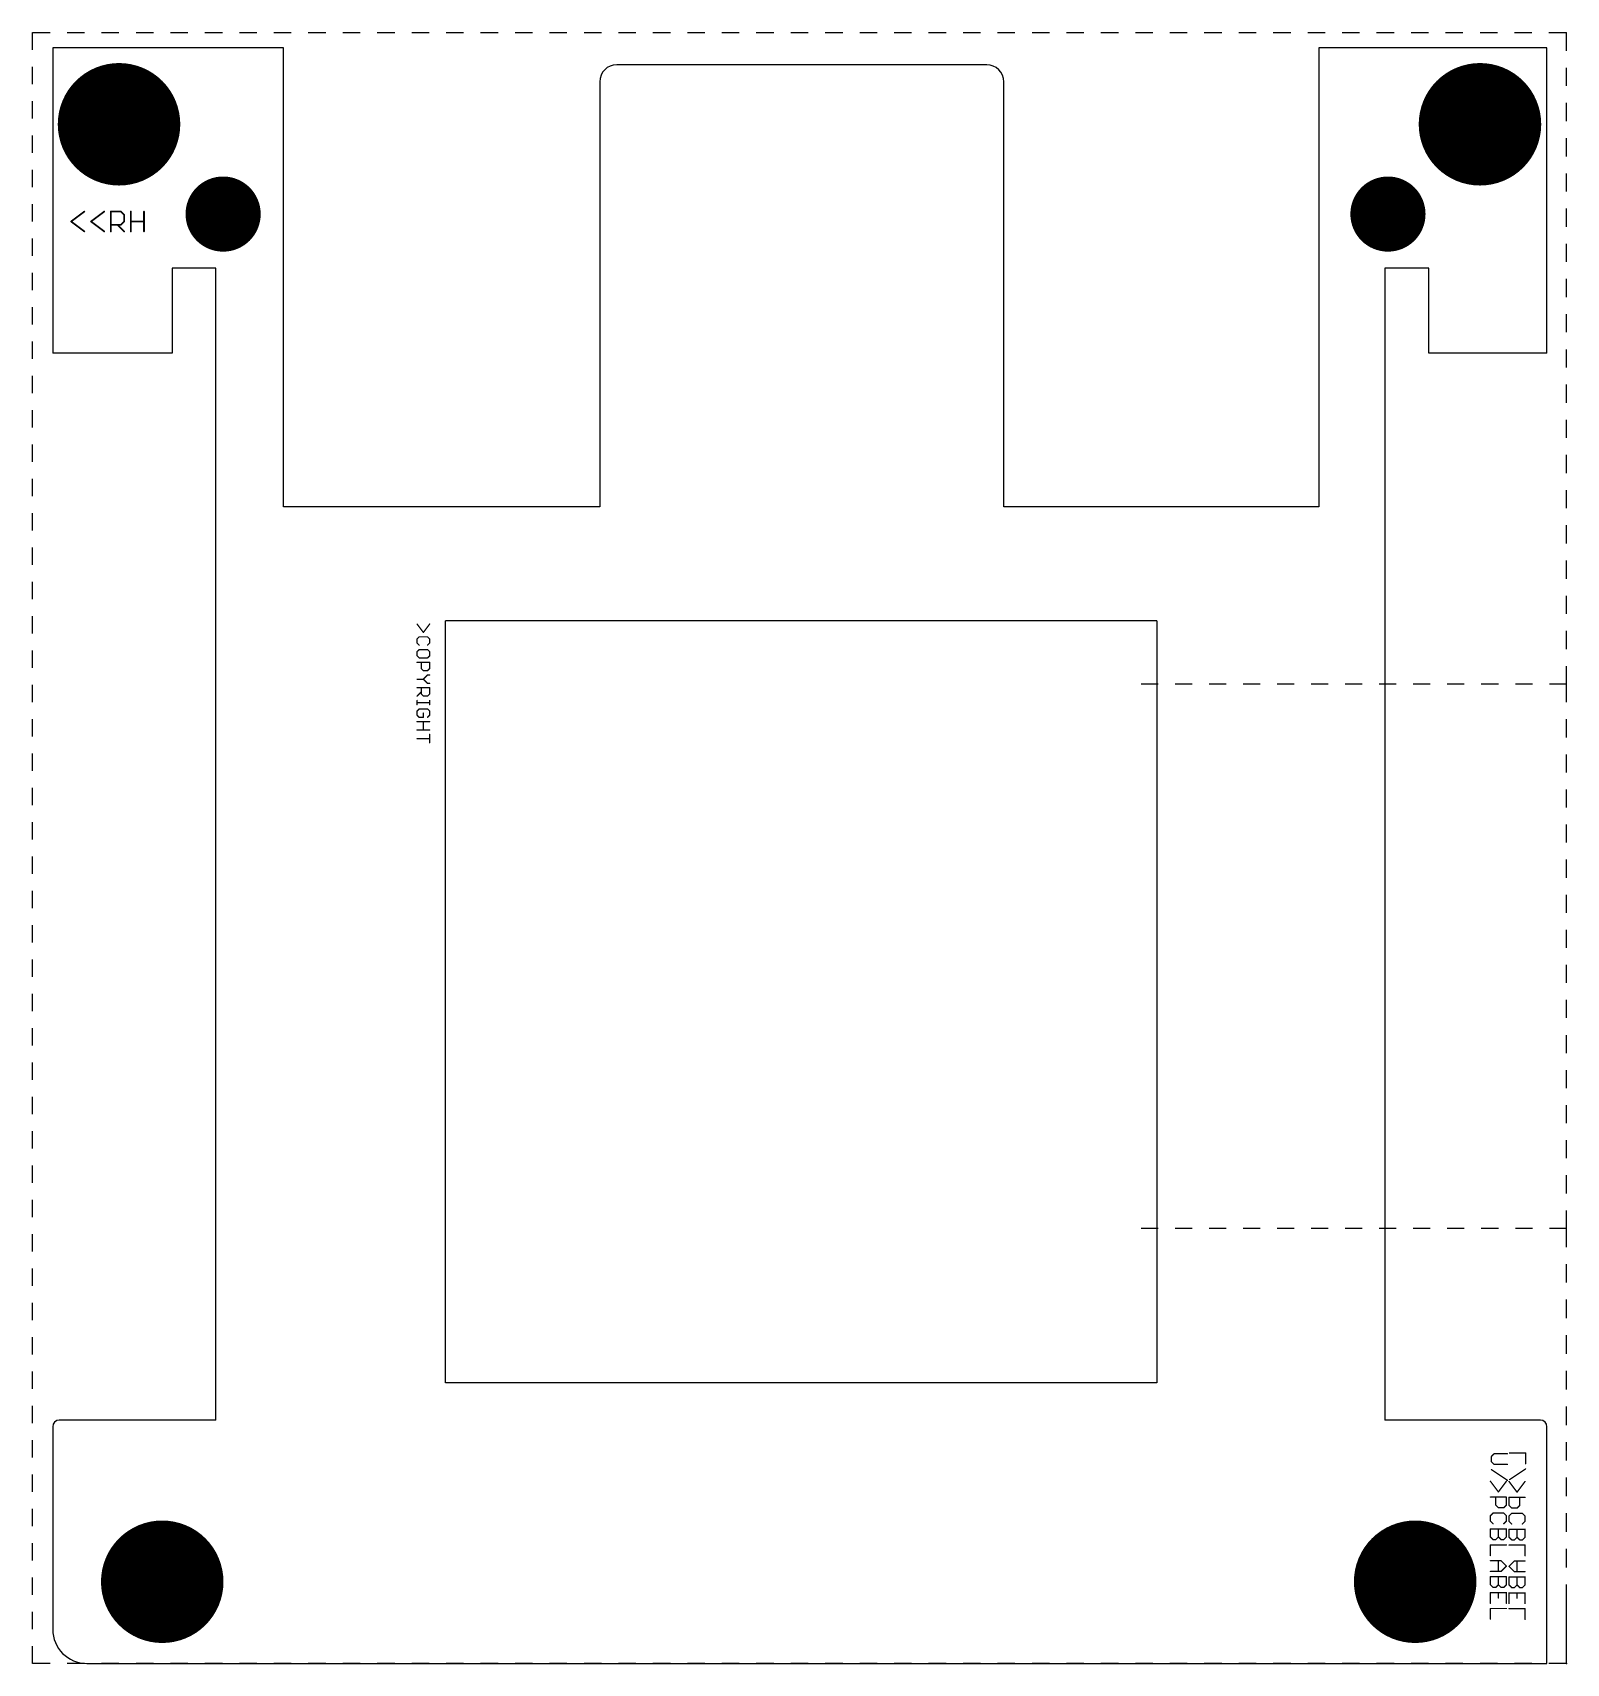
# Model space of a CAD drawing. Extents: x 0 to 90.2, y 0 to 95.9.
import ezdxf

# ---------------------------------------------------------------- set-up
doc = ezdxf.new("R2010")
doc.units = 0
for name, color, linetype in [('17', 82, 'CONTINUOUS'), ('20', 7, 'CONTINUOUS'), ('21', 253, 'CONTINUOUS'), ('22', 253, 'CONTINUOUS'), ('23', 7, 'CONTINUOUS'), ('29', 253, 'CONTINUOUS'), ('30', 253, 'CONTINUOUS'), ('44', 253, 'CONTINUOUS'), ('48', 253, 'CONTINUOUS')]:
    doc.layers.add(name, color=color, linetype=linetype)

# ---------------------------------------------------------------- blocks, each defined once
blk = doc.blocks.new('ROUNDP')
at = {"const_width": 0.5}
blk.add_lwpolyline([(0, -0.25, 1), (0, 0.25, 1), (0, -0.25)], format="xyb", dxfattribs=at)

msp = doc.modelspace()

# ---------------------------------------------------------------- linework, layer by layer
at = {"layer": '20'}
for p, q in [((1.18, 95), (1.18, 77.0445)), ((14.745, 95), (1.18, 95)), ((14.745, 68), (14.745, 95)), ((89.03, 95), (75.615, 95)), ((75.615, 95), (75.615, 68)), ((89.03, 78.284), (89.03, 95)), ((56.089, 94), (34.3411, 94)), ((33.3411, 93), (33.3411, 68)), ((57.089, 68), (57.089, 93)), ((10.771, 82.0445), (8.196, 82.0445)), ((8.196, 82.0445), (8.196, 77.0445)), ((10.771, 14.3065), (10.771, 82.0445)), ((82.0792, 82.0445), (79.5042, 82.0445)), ((79.5042, 82.0445), (79.5042, 14.3065)), ((82.0792, 77.0445), (82.0792, 82.0445)), ((89.03, 77.0445), (89.03, 78.284)), ((8.196, 77.0445), (1.18, 77.0445)), ((89.03, 77.0445), (82.0792, 77.0445)), ((33.3411, 68), (14.745, 68)), ((75.615, 68), (57.089, 68)), ((66.089, 61.2954), (24.271, 61.2954)), ((24.271, 16.5), (24.271, 61.2954)), ((66.089, 61.2954), (66.089, 16.5)), ((66.089, 16.5), (24.271, 16.5)), ((1.18, 13.9186), (1.18, 2)), ((10.771, 14.3065), (1.5679, 14.3065)), ((88.6418, 14.3065), (79.5042, 14.3065)), ((89.0297, 0), (89.0297, 13.9186)), ((3.18, 0), (89.0297, 0))]:
    msp.add_line(p, q, dxfattribs=at)
for centre, radius, start, end in [((34.3411, 93), 1, 90, 180), ((56.089, 93), 1, 0, 90), ((1.5679, 13.9186), 0.3879, 90, 180), ((88.6418, 13.9186), 0.3879, 0, 90), ((3.18, 2), 2, 180, 270)]:
    msp.add_arc(centre, radius, start, end, dxfattribs=at)
at = {"layer": '21'}
for points, const_width in [([(3.0404, 85.3682), (2.2608, 84.7835)], 0.1016), ([(4.2098, 85.3682), (3.4302, 84.7835)], 0.1016), ([(4.5996, 84.1988), (4.5996, 85.3682)], 0.1016), ([(4.5996, 85.3682), (5.1843, 85.3682)], 0.1016), ([(5.1843, 85.3682), (5.3792, 85.1733)], 0.1016), ([(5.769, 84.1988), (5.769, 85.3682)], 0.1016), ([(6.5486, 85.3682), (6.5486, 84.1988)], 0.1016), ([(2.2608, 84.7835), (3.0404, 84.1988)], 0.1016), ([(3.4302, 84.7835), (4.2098, 84.1988)], 0.1016), ([(5.1843, 84.5886), (4.5996, 84.5886)], 0.1016), ([(4.9894, 84.5886), (5.3792, 84.1988)], 0.1016), ([(5.3792, 84.7835), (5.1843, 84.5886)], 0.1016), ([(5.3792, 85.1733), (5.3792, 84.7835)], 0.1016), ([(5.769, 84.7835), (6.5486, 84.7835)], 0.1016), ([(22.9727, 60.6192), (22.6041, 61.1106)], 0.0762), ([(23.3413, 61.1106), (22.9727, 60.6192)], 0.0762), ([(22.727, 60.3622), (22.6041, 60.2394)], 0.0762), ([(22.6041, 60.2394), (22.6041, 59.9936)], 0.0762), ([(22.6041, 59.9936), (22.727, 59.8708)], 0.0762), ([(22.727, 59.6138), (22.6041, 59.491)], 0.0762), ([(22.6041, 59.491), (22.6041, 59.2452)], 0.0762), ([(23.2185, 60.3622), (22.727, 60.3622)], 0.0762), ([(23.2185, 59.6138), (22.727, 59.6138)], 0.0762), ([(23.3413, 60.2394), (23.2185, 60.3622)], 0.0762), ([(23.2185, 59.8708), (23.3413, 59.9936)], 0.0762), ([(23.3413, 59.491), (23.2185, 59.6138)], 0.0762), ([(23.3413, 59.9936), (23.3413, 60.2394)], 0.0762), ([(23.3413, 59.2452), (23.3413, 59.491)], 0.0762), ([(22.6041, 59.2452), (22.727, 59.1223)], 0.0762), ([(22.6041, 58.8654), (23.3413, 58.8654)], 0.0762), ([(22.727, 59.1223), (23.2185, 59.1223)], 0.0762), ([(22.8498, 58.4968), (22.8498, 58.8654)], 0.0762), ([(22.9727, 58.3739), (22.8498, 58.4968)], 0.0762), ([(23.2185, 59.1223), (23.3413, 59.2452)], 0.0762), ([(23.3413, 58.4968), (23.2185, 58.3739)], 0.0762), ([(23.3413, 58.8654), (23.3413, 58.4968)], 0.0762), ([(22.9727, 57.8712), (22.6041, 57.8712)], 0.0762), ([(23.2185, 58.3739), (22.9727, 58.3739)], 0.0762), ([(23.2185, 58.117), (22.9727, 57.8712)], 0.0762), ([(22.9727, 57.8712), (23.2185, 57.6255)], 0.0762), ([(23.3413, 58.117), (23.2185, 58.117)], 0.0762), ([(23.2185, 57.6255), (23.3413, 57.6255)], 0.0762), ([(22.6041, 57.3686), (23.3413, 57.3686)], 0.0762), ([(22.8498, 57.1228), (22.6041, 56.8771)], 0.0762), ([(22.6041, 56.6202), (22.6041, 56.3744)], 0.0762), ([(22.8498, 57), (22.8498, 57.3686)], 0.0762), ([(22.9727, 56.8771), (22.8498, 57)], 0.0762), ([(23.2185, 56.8771), (22.9727, 56.8771)], 0.0762), ([(23.3413, 57), (23.2185, 56.8771)], 0.0762), ([(23.3413, 57.3686), (23.3413, 57)], 0.0762), ([(23.3413, 56.6202), (23.3413, 56.3744)], 0.0762), ([(22.6041, 56.4973), (23.3413, 56.4973)], 0.0762), ([(22.727, 56.1212), (22.6041, 55.9983)], 0.0762), ([(22.6041, 55.9983), (22.6041, 55.7526)], 0.0762), ([(22.6041, 55.7526), (22.727, 55.6297)], 0.0762), ([(23.2185, 56.1212), (22.727, 56.1212)], 0.0762), ([(22.727, 55.6297), (22.9727, 55.6297)], 0.0762), ([(22.9727, 55.6297), (22.9727, 55.8755)], 0.0762), ([(23.3413, 55.9983), (23.2185, 56.1212)], 0.0762), ([(23.2185, 55.6297), (23.3413, 55.7526)], 0.0762), ([(23.3413, 55.7526), (23.3413, 55.9983)], 0.0762), ([(22.6041, 55.3728), (23.3413, 55.3728)], 0.0762), ([(23.3413, 54.8813), (22.6041, 54.8813)], 0.0762), ([(22.9727, 55.3728), (22.9727, 54.8813)], 0.0762), ([(23.3413, 54.6244), (23.3413, 54.1329)], 0.0762), ([(22.6041, 54.3786), (23.3413, 54.3786)], 0.0762), ([(85.9224, 12.3269), (85.7656, 12.1701)], 0.0762), ([(85.7656, 12.1701), (85.7656, 11.8566)], 0.0762), ([(85.7656, 11.8566), (85.9224, 11.6998)], 0.0762), ([(86.7062, 12.3269), (85.9224, 12.3269)], 0.0762), ([(85.9224, 11.6998), (86.7062, 11.6998)], 0.0762), ([(86.1734, 10.0836), (85.7031, 10.7107)], 0.0762), ([(85.7656, 11.3914), (86.7062, 10.7643)], 0.0762), ([(86.6437, 10.7107), (86.1734, 10.0836)], 0.0762), ([(85.7031, 9.7751), (86.6437, 9.7751)], 0.0762), ([(86.0166, 9.3048), (86.0166, 9.7751)], 0.0762), ([(86.6437, 9.7751), (86.6437, 9.3048)], 0.0762), ([(85.8599, 8.8396), (85.7031, 8.6828)], 0.0762), ([(85.7031, 8.6828), (85.7031, 8.3693)], 0.0762), ([(86.4869, 8.8396), (85.8599, 8.8396)], 0.0762), ([(86.1734, 9.1481), (86.0166, 9.3048)], 0.0762), ([(86.4869, 9.1481), (86.1734, 9.1481)], 0.0762), ([(86.6437, 9.3048), (86.4869, 9.1481)], 0.0762), ([(86.6437, 8.6828), (86.4869, 8.8396)], 0.0762), ([(86.6437, 8.3693), (86.6437, 8.6828)], 0.0762), ([(85.7031, 8.3693), (85.8599, 8.2125)], 0.0762), ([(85.7031, 7.9041), (86.6437, 7.9041)], 0.0762), ([(85.7031, 7.4338), (85.7031, 7.9041)], 0.0762), ([(86.1734, 7.9041), (86.1734, 7.4338)], 0.0762), ([(86.4869, 8.2125), (86.6437, 8.3693)], 0.0762), ([(86.6437, 7.9041), (86.6437, 7.4338)], 0.0762), ([(85.8599, 7.277), (85.7031, 7.4338)], 0.0762), ([(86.6437, 6.9686), (85.7031, 6.9686)], 0.0762), ([(85.7031, 6.9686), (85.7031, 6.3415)], 0.0762), ([(86.0166, 7.277), (85.8599, 7.277)], 0.0762), ([(86.1734, 7.4338), (86.0166, 7.277)], 0.0762), ([(86.3302, 7.277), (86.1734, 7.4338)], 0.0762), ([(86.4869, 7.277), (86.3302, 7.277)], 0.0762), ([(86.6437, 7.4338), (86.4869, 7.277)], 0.0762), ([(85.7031, 6.0331), (86.3302, 6.0331)], 0.0762), ([(86.1734, 6.0331), (86.1734, 5.406)], 0.0762), ([(86.3302, 6.0331), (86.6437, 5.7195)], 0.0762), ([(86.6437, 5.7195), (86.3302, 5.406)], 0.0762), ([(86.3302, 5.406), (85.7031, 5.406)], 0.0762), ([(85.7031, 5.0975), (86.6437, 5.0975)], 0.0762), ([(85.7031, 4.6272), (85.7031, 5.0975)], 0.0762), ([(86.1734, 5.0975), (86.1734, 4.6272)], 0.0762), ([(86.6437, 5.0975), (86.6437, 4.6272)], 0.0762), ([(85.8599, 4.4705), (85.7031, 4.6272)], 0.0762), ([(86.6437, 4.162), (85.7031, 4.162)], 0.0762), ([(85.7031, 4.162), (85.7031, 3.535)], 0.0762), ([(86.0166, 4.4705), (85.8599, 4.4705)], 0.0762), ([(86.1734, 4.6272), (86.0166, 4.4705)], 0.0762), ([(86.3302, 4.4705), (86.1734, 4.6272)], 0.0762), ([(86.1734, 4.162), (86.1734, 3.8485)], 0.0762), ([(86.4869, 4.4705), (86.3302, 4.4705)], 0.0762), ([(86.6437, 4.6272), (86.4869, 4.4705)], 0.0762), ([(86.6437, 3.535), (86.6437, 4.162)], 0.0762), ([(86.6437, 3.2265), (85.7031, 3.2265)], 0.0762), ([(85.7031, 3.2265), (85.7031, 2.5994)], 0.0762)]:
    msp.add_lwpolyline(points, dxfattribs=dict(at, const_width=const_width))
for points, const_width in [([(3.0556, 85.3479, 1), (3.0252, 85.3885)], 0.0508), ([(4.225, 85.3479, 1), (4.1946, 85.3885)], 0.0508), ([(4.625, 85.3682, 1), (4.5742, 85.3682)], 0.0508), ([(4.5996, 85.3936, 1), (4.5996, 85.3428)], 0.0508), ([(5.2023, 85.3862, 1), (5.1663, 85.3502)], 0.0508), ([(5.1843, 85.3428, 1), (5.1843, 85.3936)], 0.0508), ([(5.7944, 85.3682, 1), (5.7436, 85.3682)], 0.0508), ([(6.574, 85.3682, 1), (6.5232, 85.3682)], 0.0508), ([(2.276, 84.8038, 1), (2.2456, 84.7632)], 0.0508), ([(2.2456, 84.8038, 1), (2.276, 84.7632)], 0.0508), ([(3.4454, 84.8038, 1), (3.415, 84.7632)], 0.0508), ([(3.415, 84.8038, 1), (3.4454, 84.7632)], 0.0508), ([(4.5996, 84.614, 1), (4.5996, 84.5632)], 0.0508), ([(5.0074, 84.6066, 1), (4.9714, 84.5706)], 0.0508), ([(5.1663, 84.6066, 1), (5.2023, 84.5706)], 0.0508), ([(5.1843, 84.5632, 1), (5.1843, 84.614)], 0.0508), ([(5.4046, 85.1733, 1), (5.3538, 85.1733)], 0.0508), ([(5.3538, 84.7835, 1), (5.4046, 84.7835)], 0.0508), ([(5.3612, 85.1553, 1), (5.3972, 85.1913)], 0.0508), ([(5.3972, 84.7655, 1), (5.3612, 84.8015)], 0.0508), ([(5.769, 84.8089, 1), (5.769, 84.7581)], 0.0508), ([(6.5486, 84.7581, 1), (6.5486, 84.8089)], 0.0508), ([(3.0252, 84.1785, 1), (3.0556, 84.2191)], 0.0508), ([(4.1946, 84.1785, 1), (4.225, 84.2191)], 0.0508), ([(4.5742, 84.1988, 1), (4.625, 84.1988)], 0.0508), ([(5.3612, 84.1808, 1), (5.3972, 84.2168)], 0.0508), ([(5.7436, 84.1988, 1), (5.7944, 84.1988)], 0.0508), ([(6.5232, 84.1988, 1), (6.574, 84.1988)], 0.0508), ([(22.6193, 61.1221, 1), (22.5889, 61.0992)], 0.0381), ([(22.9575, 60.6306, 1), (22.988, 60.6077)], 0.0381), ([(22.9575, 60.6077, 1), (22.988, 60.6306)], 0.0381), ([(23.3566, 61.0992, 1), (23.3261, 61.1221)], 0.0381), ([(22.5906, 60.2528, 1), (22.6176, 60.2259)], 0.0381), ([(22.6176, 60.0071, 1), (22.5906, 59.9802)], 0.0381), ([(22.5906, 59.5044, 1), (22.6176, 59.4775)], 0.0381), ([(22.6232, 60.2394, 1), (22.5851, 60.2394)], 0.0381), ([(22.5851, 59.9936, 1), (22.6232, 59.9936)], 0.0381), ([(22.6232, 59.491, 1), (22.5851, 59.491)], 0.0381), ([(22.727, 60.3813, 1), (22.727, 60.3432)], 0.0381), ([(22.727, 59.6329, 1), (22.727, 59.5948)], 0.0381), ([(22.7404, 60.3488, 1), (22.7135, 60.3757)], 0.0381), ([(22.7135, 59.8573, 1), (22.7404, 59.8842)], 0.0381), ([(22.7404, 59.6003, 1), (22.7135, 59.6273)], 0.0381), ([(23.2319, 59.6273, 1), (23.205, 59.6003)], 0.0381), ([(23.2319, 60.3757, 1), (23.205, 60.3488)], 0.0381), ([(23.205, 59.8842, 1), (23.2319, 59.8573)], 0.0381), ([(23.2185, 60.3432, 1), (23.2185, 60.3813)], 0.0381), ([(23.2185, 59.5948, 1), (23.2185, 59.6329)], 0.0381), ([(23.3604, 60.2394, 1), (23.3223, 60.2394)], 0.0381), ([(23.3223, 59.9936, 1), (23.3604, 59.9936)], 0.0381), ([(23.3604, 59.491, 1), (23.3223, 59.491)], 0.0381), ([(23.3279, 60.2259, 1), (23.3548, 60.2528)], 0.0381), ([(23.3548, 59.9802, 1), (23.3279, 60.0071)], 0.0381), ([(23.3279, 59.4775, 1), (23.3548, 59.5044)], 0.0381), ([(22.6176, 59.2587, 1), (22.5906, 59.2317)], 0.0381), ([(22.6041, 58.8845, 1), (22.6041, 58.8464)], 0.0381), ([(22.5851, 59.2452, 1), (22.6232, 59.2452)], 0.0381), ([(22.727, 59.1414, 1), (22.727, 59.1033)], 0.0381), ([(22.7135, 59.1089, 1), (22.7404, 59.1358)], 0.0381), ([(22.8689, 58.8654, 1), (22.8308, 58.8654)], 0.0381), ([(22.8633, 58.5103, 1), (22.8364, 58.4833)], 0.0381), ([(22.8308, 58.4968, 1), (22.8689, 58.4968)], 0.0381), ([(23.205, 59.1358, 1), (23.2319, 59.1089)], 0.0381), ([(23.2185, 59.1033, 1), (23.2185, 59.1414)], 0.0381), ([(23.3223, 59.2452, 1), (23.3604, 59.2452)], 0.0381), ([(23.3604, 58.8654, 1), (23.3223, 58.8654)], 0.0381), ([(23.3223, 58.4968, 1), (23.3604, 58.4968)], 0.0381), ([(23.3548, 59.2317, 1), (23.3279, 59.2587)], 0.0381), ([(23.3548, 58.4833, 1), (23.3279, 58.5103)], 0.0381), ([(23.3413, 58.8464, 1), (23.3413, 58.8845)], 0.0381), ([(22.6041, 57.8903, 1), (22.6041, 57.8522)], 0.0381), ([(22.9727, 58.393, 1), (22.9727, 58.3549)], 0.0381), ([(22.9862, 57.8847, 1), (22.9592, 57.8578)], 0.0381), ([(22.9592, 57.8847, 1), (22.9862, 57.8578)], 0.0381), ([(22.9592, 58.3604, 1), (22.9862, 58.3874)], 0.0381), ([(22.9727, 57.8522, 1), (22.9727, 57.8903)], 0.0381), ([(23.205, 58.3874, 1), (23.2319, 58.3604)], 0.0381), ([(23.2185, 58.136, 1), (23.2185, 58.0979)], 0.0381), ([(23.2185, 57.6446, 1), (23.2185, 57.6065)], 0.0381), ([(23.2319, 58.1035, 1), (23.205, 58.1305)], 0.0381), ([(23.205, 57.612, 1), (23.2319, 57.639)], 0.0381), ([(23.2185, 58.3549, 1), (23.2185, 58.393)], 0.0381), ([(23.3413, 58.0979, 1), (23.3413, 58.136)], 0.0381), ([(23.3413, 57.6065, 1), (23.3413, 57.6446)], 0.0381), ([(22.6041, 57.3876, 1), (22.6041, 57.3495)], 0.0381), ([(22.5906, 56.8906, 1), (22.6176, 56.8636)], 0.0381), ([(22.6232, 56.6202, 1), (22.5851, 56.6202)], 0.0381), ([(22.8689, 57.3686, 1), (22.8308, 57.3686)], 0.0381), ([(22.8308, 57, 1), (22.8689, 57)], 0.0381), ([(22.8633, 57.0134, 1), (22.8364, 56.9865)], 0.0381), ([(22.8633, 57.1094, 1), (22.8364, 57.1363)], 0.0381), ([(22.9727, 56.8961, 1), (22.9727, 56.858)], 0.0381), ([(22.9592, 56.8636, 1), (22.9862, 56.8906)], 0.0381), ([(23.205, 56.8906, 1), (23.2319, 56.8636)], 0.0381), ([(23.2185, 56.858, 1), (23.2185, 56.8961)], 0.0381), ([(23.3604, 57.3686, 1), (23.3223, 57.3686)], 0.0381), ([(23.3223, 57, 1), (23.3604, 57)], 0.0381), ([(23.3604, 56.6202, 1), (23.3223, 56.6202)], 0.0381), ([(23.3548, 56.9865, 1), (23.3279, 57.0134)], 0.0381), ([(23.3413, 57.3495, 1), (23.3413, 57.3876)], 0.0381), ([(22.6041, 56.5163, 1), (22.6041, 56.4782)], 0.0381), ([(22.5906, 56.0118, 1), (22.6176, 55.9849)], 0.0381), ([(22.6176, 55.7661, 1), (22.5906, 55.7391)], 0.0381), ([(22.5851, 56.3744, 1), (22.6232, 56.3744)], 0.0381), ([(22.6232, 55.9983, 1), (22.5851, 55.9983)], 0.0381), ([(22.5851, 55.7526, 1), (22.6232, 55.7526)], 0.0381), ([(22.727, 56.1403, 1), (22.727, 56.1022)], 0.0381), ([(22.727, 55.6488, 1), (22.727, 55.6107)], 0.0381), ([(22.7404, 56.1077, 1), (22.7135, 56.1347)], 0.0381), ([(22.7135, 55.6163, 1), (22.7404, 55.6432)], 0.0381), ([(22.9918, 55.8755, 1), (22.9537, 55.8755)], 0.0381), ([(22.9537, 55.6297, 1), (22.9918, 55.6297)], 0.0381), ([(22.9727, 55.6107, 1), (22.9727, 55.6488)], 0.0381), ([(23.2319, 56.1347, 1), (23.205, 56.1077)], 0.0381), ([(23.205, 55.6432, 1), (23.2319, 55.6163)], 0.0381), ([(23.2185, 56.1022, 1), (23.2185, 56.1403)], 0.0381), ([(23.3223, 56.3744, 1), (23.3604, 56.3744)], 0.0381), ([(23.3604, 55.9983, 1), (23.3223, 55.9983)], 0.0381), ([(23.3223, 55.7526, 1), (23.3604, 55.7526)], 0.0381), ([(23.3279, 55.9849, 1), (23.3548, 56.0118)], 0.0381), ([(23.3548, 55.7391, 1), (23.3279, 55.7661)], 0.0381), ([(23.3413, 56.4782, 1), (23.3413, 56.5163)], 0.0381), ([(22.6041, 55.3918, 1), (22.6041, 55.3537)], 0.0381), ([(22.6041, 54.9004, 1), (22.6041, 54.8623)], 0.0381), ([(22.9918, 55.3728, 1), (22.9537, 55.3728)], 0.0381), ([(22.9537, 54.8813, 1), (22.9918, 54.8813)], 0.0381), ([(23.3604, 54.6244, 1), (23.3223, 54.6244)], 0.0381), ([(23.3413, 55.3537, 1), (23.3413, 55.3918)], 0.0381), ([(23.3413, 54.8623, 1), (23.3413, 54.9004)], 0.0381), ([(22.6041, 54.3977, 1), (22.6041, 54.3596)], 0.0381), ([(23.3223, 54.1329, 1), (23.3604, 54.1329)], 0.0381), ([(23.3413, 54.3596, 1), (23.3413, 54.3977)], 0.0381), ([(85.7521, 12.1836, 1), (85.7791, 12.1567)], 0.0381), ([(85.7791, 11.8701, 1), (85.7521, 11.8431)], 0.0381), ([(85.7846, 12.1701, 1), (85.7466, 12.1701)], 0.0381), ([(85.7466, 11.8566, 1), (85.7846, 11.8566)], 0.0381), ([(85.9224, 12.346, 1), (85.9224, 12.3079)], 0.0381), ([(85.9224, 11.7189, 1), (85.9224, 11.6808)], 0.0381), ([(85.9358, 12.3134, 1), (85.9089, 12.3404)], 0.0381), ([(85.9089, 11.6864, 1), (85.9358, 11.7133)], 0.0381), ([(86.7062, 12.3079, 1), (86.7062, 12.346)], 0.0381), ([(86.7062, 11.6808, 1), (86.7062, 11.7189)], 0.0381), ([(85.7183, 10.7221, 1), (85.6879, 10.6992)], 0.0381), ([(85.7762, 11.4072, 1), (85.755, 11.3755)], 0.0381), ([(86.6589, 10.6992, 1), (86.6285, 10.7221)], 0.0381), ([(86.6956, 10.7485, 1), (86.7168, 10.7802)], 0.0381), ([(85.7031, 9.7942, 1), (85.7031, 9.7561)], 0.0381), ([(86.0357, 9.7751, 1), (85.9976, 9.7751)], 0.0381), ([(86.1582, 10.095, 1), (86.1886, 10.0722)], 0.0381), ([(86.1582, 10.0722, 1), (86.1886, 10.095)], 0.0381), ([(86.6628, 9.7751, 1), (86.6247, 9.7751)], 0.0381), ([(86.6437, 9.7561, 1), (86.6437, 9.7942)], 0.0381), ([(85.6896, 8.6963, 1), (85.7166, 8.6694)], 0.0381), ([(85.7221, 8.6828, 1), (85.6841, 8.6828)], 0.0381), ([(85.8599, 8.8587, 1), (85.8599, 8.8206)], 0.0381), ([(85.8733, 8.8261, 1), (85.8464, 8.8531)], 0.0381), ([(86.0301, 9.3183, 1), (86.0032, 9.2914)], 0.0381), ([(85.9976, 9.3048, 1), (86.0357, 9.3048)], 0.0381), ([(86.1734, 9.1671, 1), (86.1734, 9.129)], 0.0381), ([(86.1599, 9.1346, 1), (86.1869, 9.1615)], 0.0381), ([(86.5004, 8.8531, 1), (86.4735, 8.8261)], 0.0381), ([(86.4735, 9.1615, 1), (86.5004, 9.1346)], 0.0381), ([(86.4869, 9.129, 1), (86.4869, 9.1671)], 0.0381), ([(86.4869, 8.8206, 1), (86.4869, 8.8587)], 0.0381), ([(86.6247, 9.3048, 1), (86.6628, 9.3048)], 0.0381), ([(86.6628, 8.6828, 1), (86.6247, 8.6828)], 0.0381), ([(86.6572, 9.2914, 1), (86.6302, 9.3183)], 0.0381), ([(86.6302, 8.6694, 1), (86.6572, 8.6963)], 0.0381), ([(85.7166, 8.3828, 1), (85.6896, 8.3558)], 0.0381), ([(85.7031, 7.9231, 1), (85.7031, 7.885)], 0.0381), ([(85.6841, 8.3693, 1), (85.7221, 8.3693)], 0.0381), ([(85.7221, 7.9041, 1), (85.6841, 7.9041)], 0.0381), ([(85.8464, 8.1991, 1), (85.8733, 8.226)], 0.0381), ([(86.1924, 7.9041, 1), (86.1544, 7.9041)], 0.0381), ([(86.4735, 8.226, 1), (86.5004, 8.1991)], 0.0381), ([(86.6247, 8.3693, 1), (86.6628, 8.3693)], 0.0381), ([(86.6628, 7.9041, 1), (86.6247, 7.9041)], 0.0381), ([(86.6572, 8.3558, 1), (86.6302, 8.3828)], 0.0381), ([(86.6437, 7.885, 1), (86.6437, 7.9231)], 0.0381), ([(85.7166, 7.4473, 1), (85.6896, 7.4203)], 0.0381), ([(85.7031, 6.9876, 1), (85.7031, 6.9495)], 0.0381), ([(85.6841, 7.4338, 1), (85.7221, 7.4338)], 0.0381), ([(85.7221, 6.9686, 1), (85.6841, 6.9686)], 0.0381), ([(85.8599, 7.2961, 1), (85.8599, 7.258)], 0.0381), ([(85.8464, 7.2636, 1), (85.8733, 7.2905)], 0.0381), ([(86.0032, 7.2905, 1), (86.0301, 7.2636)], 0.0381), ([(86.0166, 7.258, 1), (86.0166, 7.2961)], 0.0381), ([(86.1869, 7.4473, 1), (86.1599, 7.4203)], 0.0381), ([(86.1544, 7.4338, 1), (86.1924, 7.4338)], 0.0381), ([(86.1869, 7.4203, 1), (86.1599, 7.4473)], 0.0381), ([(86.3302, 7.2961, 1), (86.3302, 7.258)], 0.0381), ([(86.3167, 7.2636, 1), (86.3436, 7.2905)], 0.0381), ([(86.4735, 7.2905, 1), (86.5004, 7.2636)], 0.0381), ([(86.4869, 7.258, 1), (86.4869, 7.2961)], 0.0381), ([(86.6247, 7.4338, 1), (86.6628, 7.4338)], 0.0381), ([(86.6572, 7.4203, 1), (86.6302, 7.4473)], 0.0381), ([(86.6437, 6.9495, 1), (86.6437, 6.9876)], 0.0381), ([(85.7031, 6.0521, 1), (85.7031, 6.014)], 0.0381), ([(85.6841, 6.3415, 1), (85.7221, 6.3415)], 0.0381), ([(86.1924, 6.0331, 1), (86.1544, 6.0331)], 0.0381), ([(86.3436, 6.0465, 1), (86.3167, 6.0196)], 0.0381), ([(86.3302, 6.014, 1), (86.3302, 6.0521)], 0.0381), ([(86.6572, 5.7061, 1), (86.6302, 5.733)], 0.0381), ([(85.7031, 5.425, 1), (85.7031, 5.3869)], 0.0381), ([(85.7031, 5.1166, 1), (85.7031, 5.0785)], 0.0381), ([(85.7221, 5.0975, 1), (85.6841, 5.0975)], 0.0381), ([(86.1544, 5.406, 1), (86.1924, 5.406)], 0.0381), ([(86.1924, 5.0975, 1), (86.1544, 5.0975)], 0.0381), ([(86.3167, 5.4195, 1), (86.3436, 5.3925)], 0.0381), ([(86.3302, 5.3869, 1), (86.3302, 5.425)], 0.0381), ([(86.6628, 5.0975, 1), (86.6247, 5.0975)], 0.0381), ([(86.6302, 5.7061, 1), (86.6572, 5.733)], 0.0381), ([(86.6437, 5.0785, 1), (86.6437, 5.1166)], 0.0381), ([(85.7166, 4.6407, 1), (85.6896, 4.6138)], 0.0381), ([(85.7031, 4.1811, 1), (85.7031, 4.143)], 0.0381), ([(85.6841, 4.6272, 1), (85.7221, 4.6272)], 0.0381), ([(85.7221, 4.162, 1), (85.6841, 4.162)], 0.0381), ([(85.8599, 4.4895, 1), (85.8599, 4.4514)], 0.0381), ([(85.8464, 4.457, 1), (85.8733, 4.4839)], 0.0381), ([(86.0032, 4.4839, 1), (86.0301, 4.457)], 0.0381), ([(86.0166, 4.4514, 1), (86.0166, 4.4895)], 0.0381), ([(86.1869, 4.6407, 1), (86.1599, 4.6138)], 0.0381), ([(86.1544, 4.6272, 1), (86.1924, 4.6272)], 0.0381), ([(86.1924, 4.162, 1), (86.1544, 4.162)], 0.0381), ([(86.1544, 3.8485, 1), (86.1924, 3.8485)], 0.0381), ([(86.1869, 4.6138, 1), (86.1599, 4.6407)], 0.0381), ([(86.3302, 4.4895, 1), (86.3302, 4.4514)], 0.0381), ([(86.3167, 4.457, 1), (86.3436, 4.4839)], 0.0381), ([(86.4735, 4.4839, 1), (86.5004, 4.457)], 0.0381), ([(86.4869, 4.4514, 1), (86.4869, 4.4895)], 0.0381), ([(86.6247, 4.6272, 1), (86.6628, 4.6272)], 0.0381), ([(86.6628, 4.162, 1), (86.6247, 4.162)], 0.0381), ([(86.6572, 4.6138, 1), (86.6302, 4.6407)], 0.0381), ([(86.6437, 4.143, 1), (86.6437, 4.1811)], 0.0381), ([(85.7031, 3.2456, 1), (85.7031, 3.2075)], 0.0381), ([(85.6841, 3.535, 1), (85.7221, 3.535)], 0.0381), ([(85.7221, 3.2265, 1), (85.6841, 3.2265)], 0.0381), ([(86.6247, 3.535, 1), (86.6628, 3.535)], 0.0381), ([(86.6437, 3.2075, 1), (86.6437, 3.2456)], 0.0381), ([(85.6841, 2.5994, 1), (85.7221, 2.5994)], 0.0381)]:
    msp.add_lwpolyline(points, format="xyb", dxfattribs=dict(at, const_width=const_width))
at = {"layer": '22', "const_width": 0.0762}
for points in [[(86.83, 12.3707), (87.7707, 12.3707)], [(87.7707, 12.3707), (87.7707, 11.7436)], [(86.7988, 10.6957), (87.2691, 10.0686)], [(87.7707, 11.4351), (86.83, 10.8081)], [(87.2691, 10.0686), (87.7394, 10.6957)], [(87.7394, 9.7601), (86.7988, 9.7601)], [(86.7988, 9.7601), (86.7988, 9.2898)], [(87.4259, 9.2898), (87.4259, 9.7601)], [(86.7988, 9.2898), (86.9556, 9.1331)], [(86.7988, 8.6678), (86.9556, 8.8246)], [(86.7988, 8.3543), (86.7988, 8.6678)], [(86.9556, 9.1331), (87.2691, 9.1331)], [(86.9556, 8.8246), (87.5826, 8.8246)], [(87.2691, 9.1331), (87.4259, 9.2898)], [(87.5826, 8.8246), (87.7394, 8.6678)], [(87.7394, 8.6678), (87.7394, 8.3543)], [(86.9556, 8.1975), (86.7988, 8.3543)], [(87.7394, 7.8891), (86.7988, 7.8891)], [(86.7988, 7.8891), (86.7988, 7.4188)], [(87.2691, 7.8891), (87.2691, 7.4188)], [(87.7394, 8.3543), (87.5826, 8.1975)], [(87.7394, 7.4188), (87.7394, 7.8891)], [(86.7988, 7.4188), (86.9556, 7.262)], [(86.7988, 6.9536), (87.7394, 6.9536)], [(86.9556, 7.262), (87.1123, 7.262)], [(87.1123, 7.262), (87.2691, 7.4188)], [(87.2691, 7.4188), (87.4259, 7.262)], [(87.4259, 7.262), (87.5826, 7.262)], [(87.5826, 7.262), (87.7394, 7.4188)], [(87.7394, 6.9536), (87.7394, 6.3265)], [(87.1123, 6.0181), (86.7988, 5.7045)], [(87.7394, 6.0181), (87.1123, 6.0181)], [(87.2691, 6.0181), (87.2691, 5.391)], [(86.7988, 5.7045), (87.1123, 5.391)], [(87.7394, 5.0825), (86.7988, 5.0825)], [(86.7988, 5.0825), (86.7988, 4.6122)], [(87.1123, 5.391), (87.7394, 5.391)], [(87.2691, 5.0825), (87.2691, 4.6122)], [(87.7394, 4.6122), (87.7394, 5.0825)], [(86.7988, 4.6122), (86.9556, 4.4555)], [(86.7988, 3.52), (86.7988, 4.147)], [(86.7988, 4.147), (87.7394, 4.147)], [(86.9556, 4.4555), (87.1123, 4.4555)], [(87.1123, 4.4555), (87.2691, 4.6122)], [(87.2691, 4.6122), (87.4259, 4.4555)], [(87.2691, 4.147), (87.2691, 3.8335)], [(87.4259, 4.4555), (87.5826, 4.4555)], [(87.5826, 4.4555), (87.7394, 4.6122)], [(87.7394, 4.147), (87.7394, 3.52)], [(86.7988, 3.2115), (87.7394, 3.2115)], [(87.7394, 3.2115), (87.7394, 2.5844)]]:
    msp.add_lwpolyline(points, dxfattribs=at)
at = {"layer": '22', "const_width": 0.0381}
for points in [[(86.83, 12.3897, 1), (86.83, 12.3516)], [(87.7897, 12.3707, 1), (87.7516, 12.3707)], [(87.7516, 11.7436, 1), (87.7897, 11.7436)], [(87.7707, 12.3516, 1), (87.7707, 12.3897)], [(86.814, 10.7071, 1), (86.7836, 10.6842)], [(86.8195, 10.8239, 1), (86.8406, 10.7922)], [(87.7546, 10.6842, 1), (87.7242, 10.7071)], [(87.7812, 11.4193, 1), (87.7601, 11.451)], [(86.7988, 9.7792, 1), (86.7988, 9.7411)], [(86.8178, 9.7601, 1), (86.7797, 9.7601)], [(87.2539, 10.08, 1), (87.2843, 10.0572)], [(87.2539, 10.0572, 1), (87.2843, 10.08)], [(87.4449, 9.7601, 1), (87.4068, 9.7601)], [(87.7394, 9.7411, 1), (87.7394, 9.7792)], [(86.8123, 9.3033, 1), (86.7853, 9.2764)], [(86.7797, 9.2898, 1), (86.8178, 9.2898)], [(86.8178, 8.6678, 1), (86.7797, 8.6678)], [(86.7853, 8.6813, 1), (86.8123, 8.6544)], [(86.9556, 9.1521, 1), (86.9556, 9.114)], [(86.9556, 8.8437, 1), (86.9556, 8.8056)], [(86.9421, 9.1196, 1), (86.969, 9.1465)], [(86.969, 8.8111, 1), (86.9421, 8.8381)], [(87.2556, 9.1465, 1), (87.2826, 9.1196)], [(87.2691, 9.114, 1), (87.2691, 9.1521)], [(87.4068, 9.2898, 1), (87.4449, 9.2898)], [(87.4393, 9.2764, 1), (87.4124, 9.3033)], [(87.5961, 8.8381, 1), (87.5692, 8.8111)], [(87.5826, 8.8056, 1), (87.5826, 8.8437)], [(87.7584, 8.6678, 1), (87.7204, 8.6678)], [(87.7259, 8.6544, 1), (87.7529, 8.6813)], [(86.8123, 8.3678, 1), (86.7853, 8.3408)], [(86.7797, 8.3543, 1), (86.8178, 8.3543)], [(86.7988, 7.9081, 1), (86.7988, 7.87)], [(86.8178, 7.8891, 1), (86.7797, 7.8891)], [(86.9421, 8.1841, 1), (86.969, 8.211)], [(87.2882, 7.8891, 1), (87.2501, 7.8891)], [(87.5692, 8.211, 1), (87.5961, 8.1841)], [(87.7204, 8.3543, 1), (87.7584, 8.3543)], [(87.7584, 7.8891, 1), (87.7204, 7.8891)], [(87.7529, 8.3408, 1), (87.7259, 8.3678)], [(87.7394, 7.87, 1), (87.7394, 7.9081)], [(86.8123, 7.4323, 1), (86.7853, 7.4053)], [(86.7797, 7.4188, 1), (86.8178, 7.4188)], [(86.7988, 6.9726, 1), (86.7988, 6.9345)], [(86.9556, 7.2811, 1), (86.9556, 7.243)], [(86.9421, 7.2486, 1), (86.969, 7.2755)], [(87.0989, 7.2755, 1), (87.1258, 7.2486)], [(87.1123, 7.243, 1), (87.1123, 7.2811)], [(87.2826, 7.4323, 1), (87.2556, 7.4053)], [(87.2501, 7.4188, 1), (87.2882, 7.4188)], [(87.2826, 7.4053, 1), (87.2556, 7.4323)], [(87.4259, 7.2811, 1), (87.4259, 7.243)], [(87.4124, 7.2486, 1), (87.4393, 7.2755)], [(87.5692, 7.2755, 1), (87.5961, 7.2486)], [(87.5826, 7.243, 1), (87.5826, 7.2811)], [(87.7204, 7.4188, 1), (87.7584, 7.4188)], [(87.7584, 6.9536, 1), (87.7204, 6.9536)], [(87.7529, 7.4053, 1), (87.7259, 7.4323)], [(87.7394, 6.9345, 1), (87.7394, 6.9726)], [(87.1123, 6.0371, 1), (87.1123, 5.999)], [(87.1258, 6.0046, 1), (87.0989, 6.0315)], [(87.2882, 6.0181, 1), (87.2501, 6.0181)], [(87.7204, 6.3265, 1), (87.7584, 6.3265)], [(87.7394, 5.999, 1), (87.7394, 6.0371)], [(86.8123, 5.718, 1), (86.7853, 5.6911)], [(86.7853, 5.718, 1), (86.8123, 5.6911)], [(86.7988, 5.1016, 1), (86.7988, 5.0635)], [(86.8178, 5.0825, 1), (86.7797, 5.0825)], [(87.1123, 5.41, 1), (87.1123, 5.3719)], [(87.0989, 5.3775, 1), (87.1258, 5.4045)], [(87.2501, 5.391, 1), (87.2882, 5.391)], [(87.2882, 5.0825, 1), (87.2501, 5.0825)], [(87.7584, 5.0825, 1), (87.7204, 5.0825)], [(87.7394, 5.3719, 1), (87.7394, 5.41)], [(87.7394, 5.0635, 1), (87.7394, 5.1016)], [(86.8123, 4.6257, 1), (86.7853, 4.5988)], [(86.7797, 4.6122, 1), (86.8178, 4.6122)], [(86.7988, 4.1661, 1), (86.7988, 4.128)], [(86.8178, 4.147, 1), (86.7797, 4.147)], [(86.9556, 4.4745, 1), (86.9556, 4.4364)], [(86.9421, 4.442, 1), (86.969, 4.4689)], [(87.0989, 4.4689, 1), (87.1258, 4.442)], [(87.1123, 4.4364, 1), (87.1123, 4.4745)], [(87.2826, 4.6257, 1), (87.2556, 4.5988)], [(87.2501, 4.6122, 1), (87.2882, 4.6122)], [(87.2882, 4.147, 1), (87.2501, 4.147)], [(87.2501, 3.8335, 1), (87.2882, 3.8335)], [(87.2826, 4.5988, 1), (87.2556, 4.6257)], [(87.4259, 4.4745, 1), (87.4259, 4.4364)], [(87.4124, 4.442, 1), (87.4393, 4.4689)], [(87.5692, 4.4689, 1), (87.5961, 4.442)], [(87.5826, 4.4364, 1), (87.5826, 4.4745)], [(87.7204, 4.6122, 1), (87.7584, 4.6122)], [(87.7584, 4.147, 1), (87.7204, 4.147)], [(87.7529, 4.5988, 1), (87.7259, 4.6257)], [(87.7394, 4.128, 1), (87.7394, 4.1661)], [(86.7797, 3.52, 1), (86.8178, 3.52)], [(86.7988, 3.2306, 1), (86.7988, 3.1925)], [(87.7204, 3.52, 1), (87.7584, 3.52)], [(87.7584, 3.2115, 1), (87.7204, 3.2115)], [(87.7394, 3.1925, 1), (87.7394, 3.2306)], [(87.7204, 2.5844, 1), (87.7584, 2.5844)]]:
    msp.add_lwpolyline(points, format="xyb", dxfattribs=at)
at = {"layer": '23'}
msp.add_point((90.17, 0), dxfattribs=at)
at = {"layer": '44'}
for centre in [(5.08, 90.5), (85.09, 90.5), (11.2, 85.22), (79.68, 85.22), (7.62, 4.8), (81.28, 4.8)]:
    msp.add_circle(centre, 1.6, dxfattribs=at)
at = {"layer": '48'}
for p, q in [((0, 94.8715), (0, 95.89)), ((0, 95.89), (1.026, 95.89)), ((2.026, 95.89), (3.052, 95.89)), ((4.052, 95.89), (5.078, 95.89)), ((6.078, 95.89), (7.104, 95.89)), ((8.104, 95.89), (9.13, 95.89)), ((10.13, 95.89), (11.156, 95.89)), ((12.156, 95.89), (13.182, 95.89)), ((14.182, 95.89), (15.208, 95.89)), ((16.208, 95.89), (17.234, 95.89)), ((18.234, 95.89), (19.26, 95.89)), ((20.26, 95.89), (21.286, 95.89)), ((22.286, 95.89), (23.312, 95.89)), ((24.312, 95.89), (25.338, 95.89)), ((26.338, 95.89), (27.364, 95.89)), ((28.364, 95.89), (29.39, 95.89)), ((30.39, 95.89), (31.416, 95.89)), ((32.416, 95.89), (33.442, 95.89)), ((34.442, 95.89), (35.468, 95.89)), ((36.468, 95.89), (37.494, 95.89)), ((38.494, 95.89), (39.52, 95.89)), ((40.52, 95.89), (41.546, 95.89)), ((42.546, 95.89), (43.572, 95.89)), ((44.572, 95.89), (45.598, 95.89)), ((46.598, 95.89), (47.624, 95.89)), ((48.624, 95.89), (49.65, 95.89)), ((50.65, 95.89), (51.676, 95.89)), ((52.676, 95.89), (53.702, 95.89)), ((54.702, 95.89), (55.728, 95.89)), ((56.728, 95.89), (57.754, 95.89)), ((58.754, 95.89), (59.78, 95.89)), ((60.78, 95.89), (61.806, 95.89)), ((62.806, 95.89), (63.832, 95.89)), ((64.832, 95.89), (65.858, 95.89)), ((66.858, 95.89), (67.884, 95.89)), ((68.884, 95.89), (69.91, 95.89)), ((70.91, 95.89), (71.936, 95.89)), ((72.936, 95.89), (73.962, 95.89)), ((74.962, 95.89), (75.988, 95.89)), ((76.988, 95.89), (78.014, 95.89)), ((79.014, 95.89), (80.04, 95.89)), ((81.04, 95.89), (82.066, 95.89)), ((83.066, 95.89), (84.092, 95.89)), ((85.092, 95.89), (86.118, 95.89)), ((87.118, 95.89), (88.144, 95.89)), ((89.144, 95.89), (90.17, 95.89)), ((90.17, 94.8207), (90.17, 95.89)), ((0, 92.8529), (0, 93.8715)), ((90.17, 92.7515), (90.17, 93.8207)), ((0, 90.8344), (0, 91.8529)), ((90.17, 90.6822), (90.17, 91.7515)), ((0, 88.8158), (0, 89.8344)), ((90.17, 88.6129), (90.17, 89.6822)), ((0, 86.7973), (0, 87.8158)), ((90.17, 86.5437), (90.17, 87.6129)), ((0, 84.7788), (0, 85.7973)), ((90.17, 84.4744), (90.17, 85.5437)), ((0, 82.7602), (0, 83.7788)), ((90.17, 82.4052), (90.17, 83.4744)), ((0, 80.7417), (0, 81.7602)), ((90.17, 80.3359), (90.17, 81.4052)), ((0, 78.7231), (0, 79.7417)), ((90.17, 78.2666), (90.17, 79.3359)), ((0, 76.7046), (0, 77.7231)), ((90.17, 76.1974), (90.17, 77.2666)), ((0, 74.686), (0, 75.7046)), ((90.17, 74.1281), (90.17, 75.1974)), ((0, 72.6675), (0, 73.686)), ((90.17, 72.0588), (90.17, 73.1281)), ((0, 70.649), (0, 71.6675)), ((90.17, 69.9896), (90.17, 71.0588)), ((0, 68.6304), (0, 69.649)), ((90.17, 67.9203), (90.17, 68.9896)), ((0, 66.6119), (0, 67.6304)), ((90.17, 65.8511), (90.17, 66.9203)), ((0, 64.5933), (0, 65.6119)), ((90.17, 63.7818), (90.17, 64.8511)), ((0, 62.5748), (0, 63.5933)), ((90.17, 61.7125), (90.17, 62.7818)), ((0, 60.5563), (0, 61.5748)), ((90.17, 59.6433), (90.17, 60.7125)), ((0, 58.5377), (0, 59.5563)), ((90.17, 57.574), (90.17, 58.6433)), ((0, 56.5192), (0, 57.5377)), ((66.17, 57.574), (65.17, 57.574)), ((68.17, 57.574), (67.17, 57.574)), ((70.17, 57.574), (69.17, 57.574)), ((72.17, 57.574), (71.17, 57.574)), ((74.17, 57.574), (73.17, 57.574)), ((76.17, 57.574), (75.17, 57.574)), ((78.17, 57.574), (77.17, 57.574)), ((80.17, 57.574), (79.17, 57.574)), ((82.17, 57.574), (81.17, 57.574)), ((84.17, 57.574), (83.17, 57.574)), ((86.17, 57.574), (85.17, 57.574)), ((88.17, 57.574), (87.17, 57.574)), ((90.17, 57.574), (89.17, 57.574)), ((90.17, 56.5115), (90.17, 57.574)), ((0, 54.5006), (0, 55.5192)), ((90.17, 54.449), (90.17, 55.5115)), ((0, 52.4821), (0, 53.5006)), ((90.17, 52.3865), (90.17, 53.449)), ((0, 50.4635), (0, 51.4821)), ((90.17, 50.324), (90.17, 51.3865)), ((0, 48.445), (0, 49.4635)), ((90.17, 48.2615), (90.17, 49.324)), ((0, 46.4265), (0, 47.445)), ((90.17, 46.199), (90.17, 47.2615)), ((0, 44.4079), (0, 45.4265)), ((90.17, 44.1365), (90.17, 45.199)), ((0, 42.3894), (0, 43.4079)), ((90.17, 42.074), (90.17, 43.1365)), ((0, 40.3708), (0, 41.3894)), ((90.17, 40.0115), (90.17, 41.074)), ((0, 38.3523), (0, 39.3708)), ((90.17, 37.949), (90.17, 39.0115)), ((0, 36.3338), (0, 37.3523)), ((90.17, 35.8865), (90.17, 36.949)), ((0, 34.3152), (0, 35.3338)), ((90.17, 33.824), (90.17, 34.8865)), ((0, 32.2967), (0, 33.3152)), ((90.17, 31.7615), (90.17, 32.824)), ((0, 30.2781), (0, 31.2967)), ((90.17, 29.699), (90.17, 30.7615)), ((0, 28.2596), (0, 29.2781)), ((90.17, 27.6365), (90.17, 28.699)), ((0, 26.241), (0, 27.2596)), ((90.17, 25.574), (90.17, 26.6365)), ((0, 24.2225), (0, 25.241)), ((66.17, 25.574), (65.17, 25.574)), ((68.17, 25.574), (67.17, 25.574)), ((70.17, 25.574), (69.17, 25.574)), ((72.17, 25.574), (71.17, 25.574)), ((74.17, 25.574), (73.17, 25.574)), ((76.17, 25.574), (75.17, 25.574)), ((78.17, 25.574), (77.17, 25.574)), ((80.17, 25.574), (79.17, 25.574)), ((82.17, 25.574), (81.17, 25.574)), ((84.17, 25.574), (83.17, 25.574)), ((86.17, 25.574), (85.17, 25.574)), ((88.17, 25.574), (87.17, 25.574)), ((90.17, 25.574), (89.17, 25.574)), ((90.17, 24.4809), (90.17, 25.574)), ((0, 22.204), (0, 23.2225)), ((90.17, 22.3878), (90.17, 23.4809)), ((0, 20.1854), (0, 21.204)), ((90.17, 20.2947), (90.17, 21.3878)), ((0, 18.1669), (0, 19.1854)), ((90.17, 18.2016), (90.17, 19.2947)), ((0, 16.1483), (0, 17.1669)), ((90.17, 16.1085), (90.17, 17.2016)), ((0, 14.1298), (0, 15.1483)), ((90.17, 14.0155), (90.17, 15.1085)), ((0, 12.1113), (0, 13.1298)), ((90.17, 11.9224), (90.17, 13.0155)), ((0, 10.0927), (0, 11.1113)), ((90.17, 9.8293), (90.17, 10.9224)), ((0, 8.0742), (0, 9.0927)), ((90.17, 7.7362), (90.17, 8.8293)), ((0, 6.0556), (0, 7.0742)), ((90.17, 5.6431), (90.17, 6.7362)), ((0, 4.0371), (0, 5.0556)), ((90.17, 3.55), (90.17, 4.6431)), ((0, 2.0185), (0, 3.0371)), ((90.17, 0), (90.17, 3.55)), ((0, 0), (0, 1.0185)), ((1.026, 0), (0, 0)), ((3.052, 0), (2.026, 0)), ((5.078, 0), (4.052, 0)), ((7.104, 0), (6.078, 0)), ((9.13, 0), (8.104, 0)), ((11.156, 0), (10.13, 0)), ((13.182, 0), (12.156, 0)), ((15.208, 0), (14.182, 0)), ((17.234, 0), (16.208, 0)), ((19.26, 0), (18.234, 0)), ((21.286, 0), (20.26, 0)), ((23.312, 0), (22.286, 0)), ((25.338, 0), (24.312, 0)), ((27.364, 0), (26.338, 0)), ((29.39, 0), (28.364, 0)), ((31.416, 0), (30.39, 0)), ((33.442, 0), (32.416, 0)), ((35.468, 0), (34.442, 0)), ((37.494, 0), (36.468, 0)), ((39.52, 0), (38.494, 0)), ((41.546, 0), (40.52, 0)), ((43.572, 0), (42.546, 0)), ((45.598, 0), (44.572, 0)), ((47.624, 0), (46.598, 0)), ((49.65, 0), (48.624, 0)), ((51.676, 0), (50.65, 0)), ((53.702, 0), (52.676, 0)), ((55.728, 0), (54.702, 0)), ((57.754, 0), (56.728, 0)), ((59.78, 0), (58.754, 0)), ((61.806, 0), (60.78, 0)), ((63.832, 0), (62.806, 0)), ((65.858, 0), (64.832, 0)), ((67.884, 0), (66.858, 0)), ((69.91, 0), (68.884, 0)), ((71.936, 0), (70.91, 0)), ((73.962, 0), (72.936, 0)), ((75.988, 0), (74.962, 0)), ((78.014, 0), (76.988, 0)), ((80.04, 0), (79.014, 0)), ((82.066, 0), (81.04, 0)), ((84.092, 0), (83.066, 0)), ((86.118, 0), (85.092, 0)), ((88.144, 0), (87.118, 0)), ((90.17, 0), (89.144, 0))]:
    msp.add_line(p, q, dxfattribs=at)

# ---------------------------------------------------------------- block references
at = {"layer": '17'}
for p, xscale, yscale in [((5.08, 90.5), 7, 7), ((5.08, 90.5), 7, 7), ((85.09, 90.5), 7, 7), ((85.09, 90.5), 7, 7), ((11.2, 85.22), 4.216, 4.216), ((11.2, 85.22), 4.216, 4.216), ((79.68, 85.22), 4.216, 4.216), ((79.68, 85.22), 4.216, 4.216), ((7.62, 4.8), 7, 7), ((7.62, 4.8), 7, 7), ((81.28, 4.8), 7, 7), ((81.28, 4.8), 7, 7)]:
    msp.add_blockref('ROUNDP', p, dxfattribs=dict(at, xscale=xscale, yscale=yscale))
at = {"layer": '29'}
for p, xscale, yscale in [((5.08, 90.5), 7.2032, 7.2032), ((85.09, 90.5), 7.2032, 7.2032), ((11.2, 85.22), 4.4192, 4.4192), ((79.68, 85.22), 4.4192, 4.4192), ((7.62, 4.8), 7.2032, 7.2032), ((81.28, 4.8), 7.2032, 7.2032)]:
    msp.add_blockref('ROUNDP', p, dxfattribs=dict(at, xscale=xscale, yscale=yscale))
at = {"layer": '30'}
for p, xscale, yscale in [((5.08, 90.5), 7.2032, 7.2032), ((85.09, 90.5), 7.2032, 7.2032), ((11.2, 85.22), 4.4192, 4.4192), ((79.68, 85.22), 4.4192, 4.4192), ((7.62, 4.8), 7.2032, 7.2032), ((81.28, 4.8), 7.2032, 7.2032)]:
    msp.add_blockref('ROUNDP', p, dxfattribs=dict(at, xscale=xscale, yscale=yscale))

doc.saveas('drawing.dxf')
